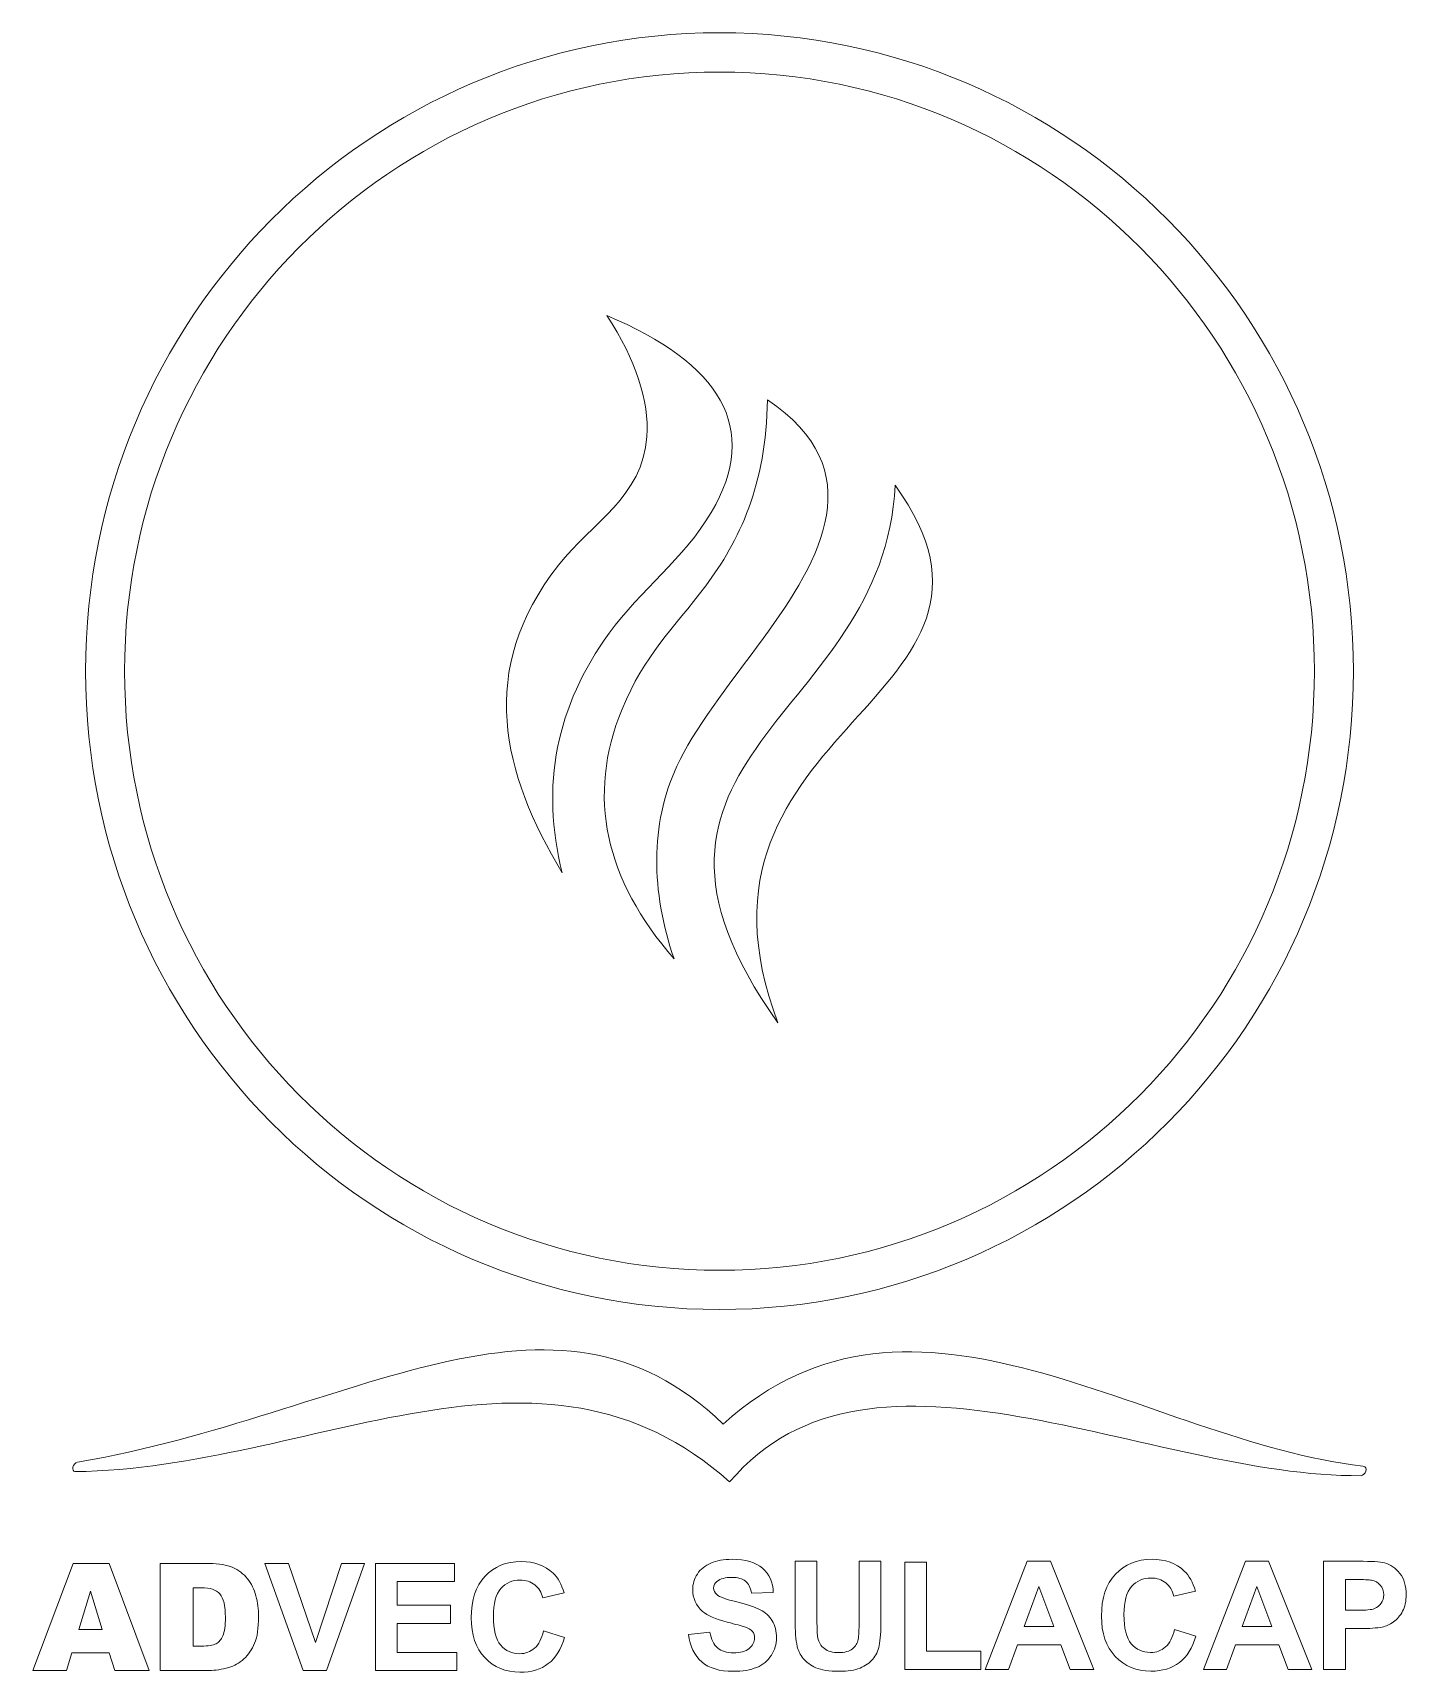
# Model space of a CAD drawing. Header units: millimetres. Extents: x -80 to 80, y -95 to 95.
import ezdxf

# ---------------------------------------------------------------- set-up
doc = ezdxf.new("R2010")
doc.units = ezdxf.units.MM
doc.header["$MEASUREMENT"] = 0
doc.layers.add('Layer 1', color=7, linetype='Continuous')

msp = doc.modelspace()

# ---------------------------------------------------------------- linework, layer by layer
at = {"layer": 'Layer 1', "color": 240, "lineweight": 20}
for centre, major_axis, ratio in [((-0.0054, 21.0415), (0, 74.2858), 0.99299059), ((-0.0053, 21.0415), (0, 69.7188), 0.99299185)]:
    msp.add_ellipse(centre, major_axis=major_axis, ratio=ratio, dxfattribs=at)
for points, knots in [([(-12.8468, 25.4476), (-19.0025, 16.9791), (-20.8593, 7.7751), (-18.31, -2.4436), (-25.2497, 9.1571), (-28.3382, 21.1817), (-18.7588, 33.3562), (-14.8048, 38.3814), (-8.9475, 41.3101), (-8.4611, 48.3531), (-8.1734, 52.5166), (-9.7432, 57.2655), (-13.1047, 62.4205), (0.0368, 56.9072), (4.8471, 49.3163), (-0.9588, 39.5162), (-4.1598, 34.1128), (-9.1461, 30.5389), (-12.8468, 25.4476)], [0, 0, 0, 0, 0.16666667, 0.16666667, 0.16666667, 0.33333333, 0.33333333, 0.33333333, 0.5, 0.5, 0.5, 0.66666667, 0.66666667, 0.66666667, 0.83333333, 0.83333333, 0.83333333, 1, 1, 1, 1]), ([(-1.6055, 30.9846), (2.251, 36.1201), (5.4804, 42.7682), (5.5733, 52.6222), (17.6957, 44.4797), (11.9282, 34.1778), (5.0577, 24.8214), (1.032, 19.339), (-3.0724, 14.1803), (-4.9777, 9.9714), (-8.1038, 3.0659), (-7.9691, -4.4516), (-5.2967, -12.4445), (-13.3152, -3.2118), (-15.5143, 6.4602), (-11.3441, 16.6127), (-8.7355, 22.964), (-5.4329, 25.8877), (-1.6055, 30.9846)], [0, 0, 0, 0, 0.16666667, 0.16666667, 0.16666667, 0.33333333, 0.33333333, 0.33333333, 0.5, 0.5, 0.5, 0.66666667, 0.66666667, 0.66666667, 0.83333333, 0.83333333, 0.83333333, 1, 1, 1, 1]), ([(6.7992, -19.9019), (-15.4019, 11.3845), (19.1482, 15.2535), (20.4238, 42.6708), (38.5299, 17.6109), (-6.4061, 14.9735), (6.7992, -19.9019)], [0, 0, 0, 0, 0.5, 0.5, 0.5, 1, 1, 1, 1]), ([(-74.6974, -71.0152), (-75.3559, -71.1293), (-75.4003, -72.1137), (-75.0169, -72.109), (-47.2638, -71.7688), (-20.9019, -53.5488), (1.1773, -73.3165), (17.5856, -53.782), (50.1736, -72.8263), (74.6718, -72.5812), (75.0749, -72.5771), (75.6503, -71.555), (74.8404, -71.461), (49.4843, -68.5183), (22.5668, -46.3815), (0.4351, -66.5861), (-19.5353, -47.3377), (-42.4645, -65.4259), (-74.6974, -71.0152)], [0, 0, 0, 0, 0.16666667, 0.16666667, 0.16666667, 0.33333333, 0.33333333, 0.33333333, 0.5, 0.5, 0.5, 0.66666667, 0.66666667, 0.66666667, 0.83333333, 0.83333333, 0.83333333, 1, 1, 1, 1]), ([(-71.012, -93.1934), (-71.012, -93.1934), (-75.3678, -93.1934), (-75.3678, -93.1934), (-75.3678, -93.1934), (-75.9934, -95.2439), (-75.9934, -95.2439), (-75.9934, -95.2439), (-79.9177, -95.2439), (-79.9177, -95.2439), (-79.9177, -95.2439), (-75.2346, -82.8019), (-75.2346, -82.8019), (-75.2346, -82.8019), (-71.0264, -82.8019), (-71.0264, -82.8019), (-71.0264, -82.8019), (-66.3636, -95.2439), (-66.3636, -95.2439), (-66.3636, -95.2439), (-70.3893, -95.2439), (-70.3893, -95.2439), (-70.3893, -95.2439), (-71.012, -93.1934), (-71.012, -93.1934)], [0, 0, 0, 0, 0.125, 0.125, 0.125, 0.25, 0.25, 0.25, 0.375, 0.375, 0.375, 0.5, 0.5, 0.5, 0.625, 0.625, 0.625, 0.75, 0.75, 0.75, 0.875, 0.875, 0.875, 1, 1, 1, 1]), ([(-65.0979, -82.8019), (-65.0979, -82.8019), (-59.3838, -82.8019), (-59.3838, -82.8019), (-58.2601, -82.8019), (-57.3478, -82.9554), (-56.6556, -83.2596), (-55.9634, -83.5666), (-55.39, -84.0039), (-54.9353, -84.5744), (-54.4835, -85.1479), (-54.1562, -85.8111), (-53.9535, -86.5699), (-53.7479, -87.3287), (-53.6465, -88.1309), (-53.6465, -88.9795), (-53.6465, -90.3088), (-53.7971, -91.3399), (-54.1012, -92.0726), (-54.4024, -92.8053), (-54.8223, -93.4193), (-55.361, -93.9146), (-55.8997, -94.4098), (-56.476, -94.7399), (-57.0929, -94.905), (-57.9357, -95.1309), (-58.7003, -95.2439), (-59.3838, -95.2439), (-59.3838, -95.2439), (-65.0979, -95.2439), (-65.0979, -95.2439), (-65.0979, -95.2439), (-65.0979, -82.8019), (-65.0979, -82.8019)], [0, 0, 0, 0, 0.09090909, 0.09090909, 0.09090909, 0.18181818, 0.18181818, 0.18181818, 0.27272727, 0.27272727, 0.27272727, 0.36363636, 0.36363636, 0.36363636, 0.45454545, 0.45454545, 0.45454545, 0.54545455, 0.54545455, 0.54545455, 0.63636364, 0.63636364, 0.63636364, 0.72727273, 0.72727273, 0.72727273, 0.81818182, 0.81818182, 0.81818182, 0.90909091, 0.90909091, 0.90909091, 1, 1, 1, 1]), ([(-48.4507, -95.2439), (-48.4507, -95.2439), (-52.9021, -82.8019), (-52.9021, -82.8019), (-52.9021, -82.8019), (-50.1798, -82.8019), (-50.1798, -82.8019), (-50.1798, -82.8019), (-47.02, -92.0118), (-47.02, -92.0118), (-47.02, -92.0118), (-43.9877, -82.8019), (-43.9877, -82.8019), (-43.9877, -82.8019), (-41.3117, -82.8019), (-41.3117, -82.8019), (-41.3117, -82.8019), (-45.737, -95.2439), (-45.737, -95.2439), (-45.737, -95.2439), (-48.4507, -95.2439), (-48.4507, -95.2439)], [0, 0, 0, 0, 0.14285714, 0.14285714, 0.14285714, 0.28571429, 0.28571429, 0.28571429, 0.42857143, 0.42857143, 0.42857143, 0.57142857, 0.57142857, 0.57142857, 0.71428571, 0.71428571, 0.71428571, 0.85714286, 0.85714286, 0.85714286, 1, 1, 1, 1]), ([(-40.0431, -95.2439), (-40.0431, -95.2439), (-40.0431, -82.8019), (-40.0431, -82.8019), (-40.0431, -82.8019), (-30.8333, -82.8019), (-30.8333, -82.8019), (-30.8333, -82.8019), (-30.8333, -84.9046), (-30.8333, -84.9046), (-30.8333, -84.9046), (-37.5235, -84.9046), (-37.5235, -84.9046), (-37.5235, -84.9046), (-37.5235, -87.6675), (-37.5235, -87.6675), (-37.5235, -87.6675), (-31.3025, -87.6675), (-31.3025, -87.6675), (-31.3025, -87.6675), (-31.3025, -89.7701), (-31.3025, -89.7701), (-31.3025, -89.7701), (-37.5235, -89.7701), (-37.5235, -89.7701), (-37.5235, -89.7701), (-37.5235, -93.1413), (-37.5235, -93.1413), (-37.5235, -93.1413), (-30.5901, -93.1413), (-30.5901, -93.1413), (-30.5901, -93.1413), (-30.5901, -95.2439), (-30.5901, -95.2439), (-30.5901, -95.2439), (-40.0431, -95.2439), (-40.0431, -95.2439)], [0, 0, 0, 0, 0.08333333, 0.08333333, 0.08333333, 0.16666667, 0.16666667, 0.16666667, 0.25, 0.25, 0.25, 0.33333333, 0.33333333, 0.33333333, 0.41666667, 0.41666667, 0.41666667, 0.5, 0.5, 0.5, 0.58333333, 0.58333333, 0.58333333, 0.66666667, 0.66666667, 0.66666667, 0.75, 0.75, 0.75, 0.83333333, 0.83333333, 0.83333333, 0.91666667, 0.91666667, 0.91666667, 1, 1, 1, 1]), ([(-20.494, -90.6564), (-20.494, -90.6564), (-18.0612, -91.4036), (-18.0612, -91.4036), (-18.4348, -92.7735), (-19.0575, -93.79), (-19.9263, -94.4561), (-20.7951, -95.1193), (-21.8957, -95.4524), (-23.2308, -95.4524), (-24.8846, -95.4524), (-26.2429, -94.8877), (-27.3087, -93.7581), (-28.3716, -92.6287), (-28.9045, -91.085), (-28.9045, -89.1243), (-28.9045, -87.0536), (-28.3687, -85.4432), (-27.3, -84.2964), (-26.2313, -83.1495), (-24.8237, -82.576), (-23.0803, -82.576), (-21.5569, -82.576), (-20.3202, -83.0278), (-19.3703, -83.9285), (-18.8026, -84.4614), (-18.3798, -85.226), (-18.0959, -86.2253), (-18.0959, -86.2253), (-20.5808, -86.8161), (-20.5808, -86.8161), (-20.7286, -86.1731), (-21.0356, -85.6634), (-21.5018, -85.2898), (-21.971, -84.9162), (-22.5387, -84.7308), (-23.2048, -84.7308), (-24.1287, -84.7308), (-24.8788, -85.061), (-25.4522, -85.7242), (-26.0286, -86.3845), (-26.3153, -87.4561), (-26.3153, -88.9389), (-26.3153, -90.5087), (-26.0314, -91.6294), (-25.4667, -92.2956), (-24.899, -92.9646), (-24.1634, -93.2976), (-23.257, -93.2976), (-22.5879, -93.2976), (-22.0116, -93.0863), (-21.5308, -92.6605), (-21.05, -92.2348), (-20.7025, -91.5686), (-20.494, -90.6564)], [0, 0, 0, 0, 0.05555556, 0.05555556, 0.05555556, 0.11111111, 0.11111111, 0.11111111, 0.16666667, 0.16666667, 0.16666667, 0.22222222, 0.22222222, 0.22222222, 0.27777778, 0.27777778, 0.27777778, 0.33333333, 0.33333333, 0.33333333, 0.38888889, 0.38888889, 0.38888889, 0.44444444, 0.44444444, 0.44444444, 0.5, 0.5, 0.5, 0.55555556, 0.55555556, 0.55555556, 0.61111111, 0.61111111, 0.61111111, 0.66666667, 0.66666667, 0.66666667, 0.72222222, 0.72222222, 0.72222222, 0.77777778, 0.77777778, 0.77777778, 0.83333333, 0.83333333, 0.83333333, 0.88888889, 0.88888889, 0.88888889, 0.94444444, 0.94444444, 0.94444444, 1, 1, 1, 1]), ([(-3.5986, -91.0454), (-3.5986, -91.0454), (-1.1211, -90.7994), (-1.1211, -90.7994), (-0.9718, -91.6281), (-0.6731, -92.2343), (-0.2191, -92.6238), (0.2348, -93.0133), (0.8468, -93.2066), (1.617, -93.2066), (2.4311, -93.2066), (3.0461, -93.0338), (3.459, -92.6882), (3.8719, -92.3427), (4.0799, -91.9385), (4.0799, -91.4758), (4.0799, -91.1771), (3.992, -90.9253), (3.8192, -90.7144), (3.6464, -90.5065), (3.3419, -90.3249), (2.9085, -90.1727), (2.6127, -90.0672), (1.9391, -89.8857), (0.8849, -89.6221), (-0.471, -89.2824), (-1.4228, -88.8666), (-1.9704, -88.3716), (-2.7406, -87.6776), (-3.1242, -86.8313), (-3.1242, -85.8327), (-3.1242, -85.1913), (-2.9426, -84.588), (-2.5824, -84.0287), (-2.2193, -83.4694), (-1.698, -83.0447), (-1.0157, -82.7519), (-0.3334, -82.459), (0.4866, -82.3126), (1.453, -82.3126), (3.0256, -82.3126), (4.2116, -82.6611), (5.0053, -83.361), (5.8018, -84.0609), (6.2177, -84.9922), (6.2587, -86.1606), (6.2587, -86.1606), (3.7109, -86.2485), (3.7109, -86.2485), (3.6025, -85.5984), (3.3712, -85.1327), (3.0168, -84.8487), (2.6625, -84.5646), (2.1295, -84.4211), (1.4208, -84.4211), (0.6887, -84.4211), (0.1147, -84.5734), (-0.2982, -84.878), (-0.5647, -85.0742), (-0.6994, -85.3348), (-0.6994, -85.6628), (-0.6994, -85.9615), (-0.5735, -86.2163), (-0.3216, -86.4271), (-0.0024, -86.6995), (0.7736, -86.9806), (2.0065, -87.2735), (3.2394, -87.5634), (4.1501, -87.8679), (4.7388, -88.1784), (5.3303, -88.4917), (5.793, -88.9163), (6.1269, -89.4581), (6.4607, -89.9999), (6.6276, -90.6676), (6.6276, -91.4612), (6.6276, -92.1816), (6.4285, -92.8581), (6.0273, -93.4877), (5.6261, -94.1173), (5.0609, -94.5859), (4.3288, -94.8904), (3.5967, -95.1979), (2.683, -95.3502), (1.5907, -95.3502), (0.0005, -95.3502), (-1.2207, -94.9842), (-2.0729, -94.2491), (-2.9251, -93.517), (-3.4317, -92.4481), (-3.5986, -91.0454)], [0, 0, 0, 0, 0.03333333, 0.03333333, 0.03333333, 0.06666667, 0.06666667, 0.06666667, 0.1, 0.1, 0.1, 0.13333333, 0.13333333, 0.13333333, 0.16666667, 0.16666667, 0.16666667, 0.2, 0.2, 0.2, 0.23333333, 0.23333333, 0.23333333, 0.26666667, 0.26666667, 0.26666667, 0.3, 0.3, 0.3, 0.33333333, 0.33333333, 0.33333333, 0.36666667, 0.36666667, 0.36666667, 0.4, 0.4, 0.4, 0.43333333, 0.43333333, 0.43333333, 0.46666667, 0.46666667, 0.46666667, 0.5, 0.5, 0.5, 0.53333333, 0.53333333, 0.53333333, 0.56666667, 0.56666667, 0.56666667, 0.6, 0.6, 0.6, 0.63333333, 0.63333333, 0.63333333, 0.66666667, 0.66666667, 0.66666667, 0.7, 0.7, 0.7, 0.73333333, 0.73333333, 0.73333333, 0.76666667, 0.76666667, 0.76666667, 0.8, 0.8, 0.8, 0.83333333, 0.83333333, 0.83333333, 0.86666667, 0.86666667, 0.86666667, 0.9, 0.9, 0.9, 0.93333333, 0.93333333, 0.93333333, 0.96666667, 0.96666667, 0.96666667, 1, 1, 1, 1]), ([(8.7889, -82.541), (8.7889, -82.541), (11.3367, -82.541), (11.3367, -82.541), (11.3367, -82.541), (11.3367, -89.3585), (11.3367, -89.3585), (11.3367, -90.4421), (11.3689, -91.142), (11.4304, -91.4612), (11.5387, -91.9766), (11.7935, -92.3925), (12.1976, -92.7029), (12.6047, -93.0162), (13.1582, -93.1714), (13.861, -93.1714), (14.5726, -93.1714), (15.1115, -93.025), (15.4746, -92.7292), (15.8377, -92.4335), (16.0544, -92.0732), (16.1277, -91.6428), (16.2009, -91.2123), (16.2389, -90.5007), (16.2389, -89.505), (16.2389, -89.505), (16.2389, -82.541), (16.2389, -82.541), (16.2389, -82.541), (18.7867, -82.541), (18.7867, -82.541), (18.7867, -82.541), (18.7867, -89.1565), (18.7867, -89.1565), (18.7867, -90.6676), (18.7194, -91.7365), (18.5817, -92.3602), (18.4441, -92.984), (18.1922, -93.5111), (17.8232, -93.9416), (17.4572, -94.3721), (16.9652, -94.7118), (16.3502, -94.9666), (15.7323, -95.2214), (14.9299, -95.3502), (13.9371, -95.3502), (12.7394, -95.3502), (11.8316, -95.2126), (11.2137, -94.9344), (10.5958, -94.6562), (10.1067, -94.296), (9.7465, -93.8508), (9.3863, -93.4057), (9.152, -92.943), (9.0378, -92.454), (8.8709, -91.7335), (8.7889, -90.6676), (8.7889, -89.259), (8.7889, -89.259), (8.7889, -82.541), (8.7889, -82.541)], [0, 0, 0, 0, 0.05, 0.05, 0.05, 0.1, 0.1, 0.1, 0.15, 0.15, 0.15, 0.2, 0.2, 0.2, 0.25, 0.25, 0.25, 0.3, 0.3, 0.3, 0.35, 0.35, 0.35, 0.4, 0.4, 0.4, 0.45, 0.45, 0.45, 0.5, 0.5, 0.5, 0.55, 0.55, 0.55, 0.6, 0.6, 0.6, 0.65, 0.65, 0.65, 0.7, 0.7, 0.7, 0.75, 0.75, 0.75, 0.8, 0.8, 0.8, 0.85, 0.85, 0.85, 0.9, 0.9, 0.9, 0.95, 0.95, 0.95, 1, 1, 1, 1]), ([(21.5483, -95.1218), (21.5483, -95.1218), (21.5483, -82.6465), (21.5483, -82.6465), (21.5483, -82.6465), (24.096, -82.6465), (24.096, -82.6465), (24.096, -82.6465), (24.096, -92.9957), (24.096, -92.9957), (24.096, -92.9957), (30.404, -92.9957), (30.404, -92.9957), (30.404, -92.9957), (30.404, -95.1218), (30.404, -95.1218), (30.404, -95.1218), (21.5483, -95.1218), (21.5483, -95.1218)], [0, 0, 0, 0, 0.16666667, 0.16666667, 0.16666667, 0.33333333, 0.33333333, 0.33333333, 0.5, 0.5, 0.5, 0.66666667, 0.66666667, 0.66666667, 0.83333333, 0.83333333, 0.83333333, 1, 1, 1, 1]), ([(43.5441, -95.1218), (43.5441, -95.1218), (40.8001, -95.1218), (40.8001, -95.1218), (40.8001, -95.1218), (39.7137, -92.2577), (39.7137, -92.2577), (39.7137, -92.2577), (34.6679, -92.2577), (34.6679, -92.2577), (34.6679, -92.2577), (33.6224, -95.1218), (33.6224, -95.1218), (33.6224, -95.1218), (30.9282, -95.1218), (30.9282, -95.1218), (30.9282, -95.1218), (35.8129, -82.541), (35.8129, -82.541), (35.8129, -82.541), (38.5042, -82.541), (38.5042, -82.541), (38.5042, -82.541), (43.5441, -95.1218), (43.5441, -95.1218)], [0, 0, 0, 0, 0.125, 0.125, 0.125, 0.25, 0.25, 0.25, 0.375, 0.375, 0.375, 0.5, 0.5, 0.5, 0.625, 0.625, 0.625, 0.75, 0.75, 0.75, 0.875, 0.875, 0.875, 1, 1, 1, 1]), ([(52.9474, -90.4831), (52.9474, -90.4831), (55.4074, -91.2386), (55.4074, -91.2386), (55.0296, -92.6238), (54.4, -93.6517), (53.5214, -94.3253), (52.6429, -94.9959), (51.5301, -95.3327), (50.18, -95.3327), (48.5079, -95.3327), (47.1344, -94.7616), (46.0567, -93.6195), (44.982, -92.4774), (44.4431, -90.9165), (44.4431, -88.9339), (44.4431, -86.84), (44.9849, -85.2118), (46.0655, -84.0521), (47.1461, -82.8925), (48.5694, -82.3126), (50.3323, -82.3126), (51.8727, -82.3126), (53.1232, -82.7695), (54.0837, -83.6802), (54.6577, -84.2191), (55.0852, -84.9922), (55.3722, -86.0025), (55.3722, -86.0025), (52.8596, -86.5999), (52.8596, -86.5999), (52.7102, -85.9498), (52.3998, -85.4344), (51.9283, -85.0566), (51.4539, -84.6788), (50.8799, -84.4914), (50.2064, -84.4914), (49.2722, -84.4914), (48.5137, -84.8253), (47.9339, -85.4959), (47.3511, -86.1636), (47.0612, -87.2471), (47.0612, -88.7465), (47.0612, -90.3337), (47.3482, -91.4671), (47.9192, -92.1406), (48.4932, -92.8171), (49.2371, -93.1539), (50.1537, -93.1539), (50.8302, -93.1539), (51.4129, -92.9401), (51.8991, -92.5096), (52.3852, -92.0791), (52.7366, -91.4056), (52.9474, -90.4831)], [0, 0, 0, 0, 0.05555556, 0.05555556, 0.05555556, 0.11111111, 0.11111111, 0.11111111, 0.16666667, 0.16666667, 0.16666667, 0.22222222, 0.22222222, 0.22222222, 0.27777778, 0.27777778, 0.27777778, 0.33333333, 0.33333333, 0.33333333, 0.38888889, 0.38888889, 0.38888889, 0.44444444, 0.44444444, 0.44444444, 0.5, 0.5, 0.5, 0.55555556, 0.55555556, 0.55555556, 0.61111111, 0.61111111, 0.61111111, 0.66666667, 0.66666667, 0.66666667, 0.72222222, 0.72222222, 0.72222222, 0.77777778, 0.77777778, 0.77777778, 0.83333333, 0.83333333, 0.83333333, 0.88888889, 0.88888889, 0.88888889, 0.94444444, 0.94444444, 0.94444444, 1, 1, 1, 1]), ([(68.9223, -95.1218), (68.9223, -95.1218), (66.1783, -95.1218), (66.1783, -95.1218), (66.1783, -95.1218), (65.0919, -92.2577), (65.0919, -92.2577), (65.0919, -92.2577), (60.0461, -92.2577), (60.0461, -92.2577), (60.0461, -92.2577), (59.0006, -95.1218), (59.0006, -95.1218), (59.0006, -95.1218), (56.3064, -95.1218), (56.3064, -95.1218), (56.3064, -95.1218), (61.1911, -82.541), (61.1911, -82.541), (61.1911, -82.541), (63.8824, -82.541), (63.8824, -82.541), (63.8824, -82.541), (68.9223, -95.1218), (68.9223, -95.1218)], [0, 0, 0, 0, 0.125, 0.125, 0.125, 0.25, 0.25, 0.25, 0.375, 0.375, 0.375, 0.5, 0.5, 0.5, 0.625, 0.625, 0.625, 0.75, 0.75, 0.75, 0.875, 0.875, 0.875, 1, 1, 1, 1]), ([(70.2782, -95.1218), (70.2782, -95.1218), (70.2782, -82.541), (70.2782, -82.541), (70.2782, -82.541), (74.3517, -82.541), (74.3517, -82.541), (75.895, -82.541), (76.8995, -82.6025), (77.368, -82.7285), (78.0884, -82.9188), (78.6917, -83.3288), (79.1778, -83.9613), (79.664, -84.5939), (79.907, -85.4109), (79.907, -86.4125), (79.907, -87.1856), (79.7665, -87.8328), (79.4883, -88.3599), (79.2071, -88.8871), (78.8528, -89.3), (78.4223, -89.6016), (77.9918, -89.9003), (77.5525, -90.0995), (77.1074, -90.1961), (76.5012, -90.3162), (75.6256, -90.3777), (74.4776, -90.3777), (74.4776, -90.3777), (72.826, -90.3777), (72.826, -90.3777), (72.826, -90.3777), (72.826, -95.1218), (72.826, -95.1218), (72.826, -95.1218), (70.2782, -95.1218), (70.2782, -95.1218)], [0, 0, 0, 0, 0.08333333, 0.08333333, 0.08333333, 0.16666667, 0.16666667, 0.16666667, 0.25, 0.25, 0.25, 0.33333333, 0.33333333, 0.33333333, 0.41666667, 0.41666667, 0.41666667, 0.5, 0.5, 0.5, 0.58333333, 0.58333333, 0.58333333, 0.66666667, 0.66666667, 0.66666667, 0.75, 0.75, 0.75, 0.83333333, 0.83333333, 0.83333333, 0.91666667, 0.91666667, 0.91666667, 1, 1, 1, 1]), ([(-61.2576, -85.617), (-61.2576, -85.617), (-61.2576, -92.4115), (-61.2576, -92.4115), (-61.2576, -92.4115), (-60.3135, -92.4115), (-60.3135, -92.4115), (-59.5083, -92.4115), (-58.9349, -92.3217), (-58.5931, -92.145), (-58.2543, -91.9654), (-57.9878, -91.6556), (-57.7938, -91.2124), (-57.5997, -90.7664), (-57.5042, -90.0482), (-57.5042, -89.0519), (-57.5042, -87.7341), (-57.7185, -86.8334), (-58.15, -86.3469), (-58.5815, -85.8603), (-59.2969, -85.617), (-60.2961, -85.617), (-60.2961, -85.617), (-61.2576, -85.617), (-61.2576, -85.617)], [0, 0, 0, 0, 0.125, 0.125, 0.125, 0.25, 0.25, 0.25, 0.375, 0.375, 0.375, 0.5, 0.5, 0.5, 0.625, 0.625, 0.625, 0.75, 0.75, 0.75, 0.875, 0.875, 0.875, 1, 1, 1, 1]), ([(38.8878, -90.1317), (38.8878, -90.1317), (37.1395, -85.4754), (37.1395, -85.4754), (37.1395, -85.4754), (35.441, -90.1317), (35.441, -90.1317), (35.441, -90.1317), (38.8878, -90.1317), (38.8878, -90.1317)], [0, 0, 0, 0, 0.33333333, 0.33333333, 0.33333333, 0.66666667, 0.66666667, 0.66666667, 1, 1, 1, 1]), ([(64.266, -90.1317), (64.266, -90.1317), (62.5177, -85.4754), (62.5177, -85.4754), (62.5177, -85.4754), (60.8192, -90.1317), (60.8192, -90.1317), (60.8192, -90.1317), (64.266, -90.1317), (64.266, -90.1317)], [0, 0, 0, 0, 0.33333333, 0.33333333, 0.33333333, 0.66666667, 0.66666667, 0.66666667, 1, 1, 1, 1]), ([(72.826, -84.6671), (72.826, -84.6671), (72.826, -88.2516), (72.826, -88.2516), (72.826, -88.2516), (74.2111, -88.2516), (74.2111, -88.2516), (75.2097, -88.2516), (75.8745, -88.1842), (76.2113, -88.0524), (76.5481, -87.9207), (76.8116, -87.7157), (77.002, -87.4316), (77.1923, -87.1505), (77.289, -86.8254), (77.289, -86.4506), (77.289, -85.9908), (77.1543, -85.613), (76.8878, -85.3143), (76.6183, -85.0156), (76.2816, -84.8282), (75.8687, -84.752), (75.567, -84.6964), (74.9608, -84.6671), (74.0471, -84.6671), (74.0471, -84.6671), (72.826, -84.6671), (72.826, -84.6671)], [0, 0, 0, 0, 0.11111111, 0.11111111, 0.11111111, 0.22222222, 0.22222222, 0.22222222, 0.33333333, 0.33333333, 0.33333333, 0.44444444, 0.44444444, 0.44444444, 0.55555556, 0.55555556, 0.55555556, 0.66666667, 0.66666667, 0.66666667, 0.77777778, 0.77777778, 0.77777778, 0.88888889, 0.88888889, 0.88888889, 1, 1, 1, 1]), ([(-71.8257, -90.5), (-71.8257, -90.5), (-73.184, -86.0283), (-73.184, -86.0283), (-73.184, -86.0283), (-74.5482, -90.5), (-74.5482, -90.5), (-74.5482, -90.5), (-71.8257, -90.5), (-71.8257, -90.5)], [0, 0, 0, 0, 0.33333333, 0.33333333, 0.33333333, 0.66666667, 0.66666667, 0.66666667, 1, 1, 1, 1])]:
    msp.add_open_spline(points, degree=3, knots=knots, dxfattribs=at)

doc.saveas('drawing.dxf')
